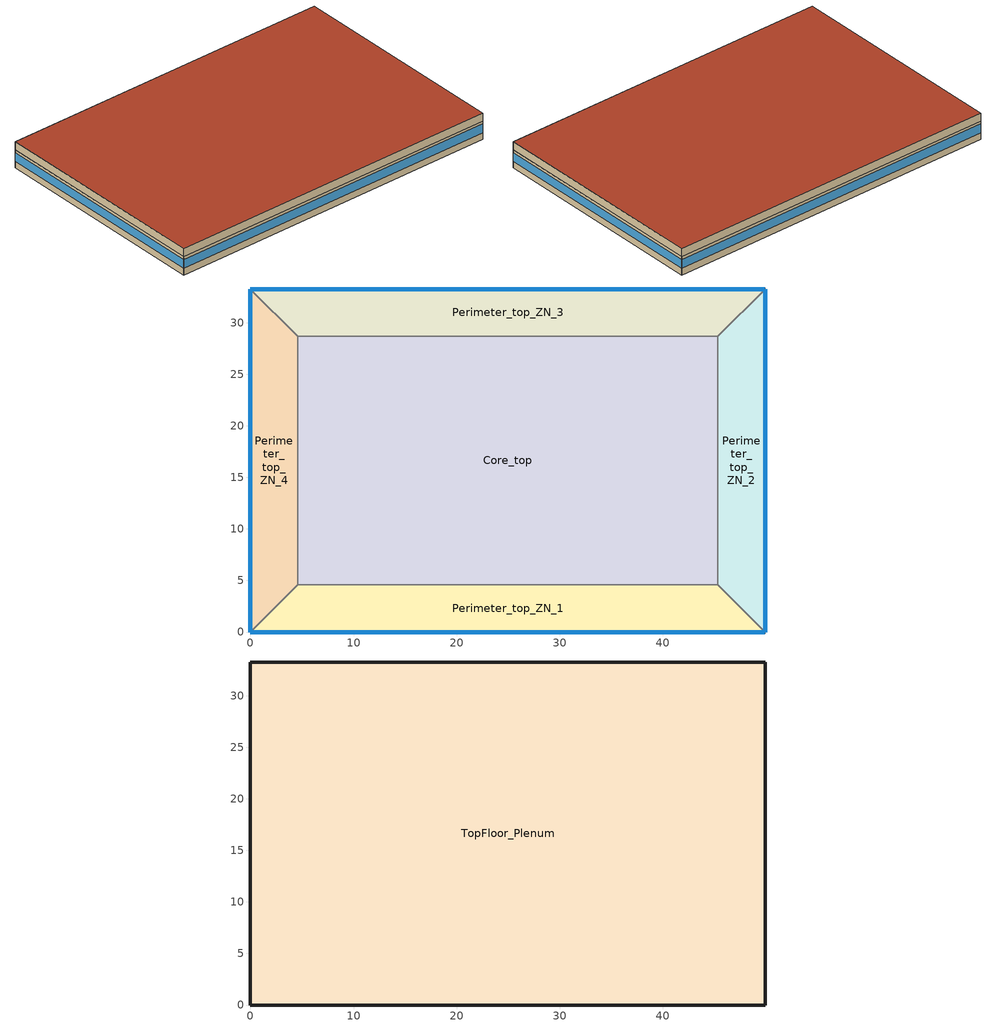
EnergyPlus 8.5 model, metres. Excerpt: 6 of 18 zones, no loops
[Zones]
Perimeter_top_ZN_1
 floor to MidFloor_Plenum (int_slab_floor): 0,0 4.57,4.57 45.34,4.57 49.91,0 z7.92
 wall outside (nonres_ext_wall): 0,0 49.91,0 z7.92:10.67
 wall to Perimeter_top_ZN_2 (int_wall): 49.91,0 45.34,4.57 z7.92:10.67
 window (Window_U_0.42_SHGC_0.40): 0,0 49.91,0 z8.95:10.25
 ceiling to TopFloor_Plenum (DropCeiling): 0,0 49.91,0 45.34,4.57 4.57,4.57 z10.67
Perimeter_top_ZN_2
 floor to MidFloor_Plenum (int_slab_floor): 49.91,0 45.34,4.57 45.34,28.7 49.91,33.27 z7.92
 wall outside (nonres_ext_wall): 49.91,0 49.91,33.27 z7.92:10.67
 wall to Perimeter_top_ZN_3 (int_wall): 49.91,33.27 45.34,28.7 z7.92:10.67
 window (Window_U_0.42_SHGC_0.40): 49.91,0 49.91,33.27 z8.95:10.25
 ceiling to TopFloor_Plenum (DropCeiling): 49.91,0 49.91,33.27 45.34,28.7 45.34,4.57 z10.67
Perimeter_top_ZN_3
 floor to MidFloor_Plenum (int_slab_floor): 49.91,33.27 45.34,28.7 4.57,28.7 0,33.27 z7.92
 wall outside (nonres_ext_wall): 49.91,33.27 0,33.27 z7.92:10.67
 wall to Perimeter_top_ZN_4 (int_wall): 0,33.27 4.57,28.7 z7.92:10.67
 window (Window_U_0.42_SHGC_0.40): 49.91,33.27 0,33.27 z8.95:10.25
 ceiling to TopFloor_Plenum (DropCeiling): 49.91,33.27 0,33.27 4.57,28.7 45.34,28.7 z10.67
Perimeter_top_ZN_4
 floor to MidFloor_Plenum (int_slab_floor): 0,33.27 4.57,28.7 4.57,4.57 0,0 z7.92
 wall outside (nonres_ext_wall): 0,33.27 0,0 z7.92:10.67
 wall to Perimeter_top_ZN_1 (int_wall): 0,0 4.57,4.57 z7.92:10.67
 window (Window_U_0.42_SHGC_0.40): 0,33.27 0,0 z8.95:10.25
 ceiling to TopFloor_Plenum (DropCeiling): 0,33.27 0,0 4.57,4.57 4.57,28.7 z10.67
Core_top
 floor to MidFloor_Plenum (int_slab_floor): 45.34,28.7 45.34,4.57 4.57,4.57 4.57,28.7 z7.92
 wall to Perimeter_top_ZN_3 (int_wall): 45.34,28.7 4.57,28.7 z7.92:10.67
 wall to Perimeter_top_ZN_2 (int_wall): 45.34,4.57 45.34,28.7 z7.92:10.67
 wall to Perimeter_top_ZN_1 (int_wall): 4.57,4.57 45.34,4.57 z7.92:10.67
 wall to Perimeter_top_ZN_4 (int_wall): 4.57,28.7 4.57,4.57 z7.92:10.67
 ceiling to TopFloor_Plenum (DropCeiling): 45.34,4.57 45.34,28.7 4.57,28.7 4.57,4.57 z10.67
TopFloor_Plenum
 wall outside (nonres_ext_wall): 49.91,33.27 0,33.27 0,0 49.91,0 49.91,33.27 z10.67:11.89
 roof outside (nonres_roof): 49.91,0 49.91,33.27 0,33.27 0,0 z11.89
[Building]
Medium Office: North Axis {deg}=0; Terrain=City; Loads Convergence Tolerance Value=0.04; Temperature Convergence Tolerance Value {deltaC}=0.2; Solar Distribution=FullInteriorAndExterior; Maximum Number of Warmup Days=25; Minimum Number of Warmup Days=6
[Site:Location]
Chicago Ohare Intl Ap_IL_USA Design_Conditions: Latitude {deg}=41.98; Longitude {deg}=-87.92; Time Zone {hr}=-6; Elevation {m}=201
[SizingPeriod:DesignDay] Day of Month=21; Dry-Bulb Temperature Range Modifier Type=DefaultMultipliers; Humidity Condition Type=Wetbulb; Barometric Pressure {Pa}=98934; Rain Indicator=No; Snow Indicator=No; Daylight Saving Time Indicator=No
Name | Month | Day Type | Maximum Dry-Bulb Temperature {C} | Daily Dry-Bulb Temperature Range {deltaC} | Wetbulb or DewPoint at Maximum Dry-Bulb {C} | Wind Speed {m/s} | Wind Direction {deg} | Solar Model Indicator | Sky Clearness | ASHRAE Clear Sky Optical Depth for Beam Irradiance (taub) | ASHRAE Clear Sky Optical Depth for Diffuse Irradiance (taud)
Chicago Ohare Intl Ap Ann Htg 99.6% Condns DB | 1 | WinterDesignDay | -20 | 0 | -20 | 4.9 | 270 | ASHRAEClearSky | 0
Chicago Ohare Intl Ap Ann Clg .4% Condns DB=>MWB | 7 | SummerDesignDay | 33.3 | 10.5 | 23.7 | 5.2 | 230 | ASHRAETau |  | 0.455 | 2.05
[Site:GroundTemperature:BuildingSurface]
20.49, 20.43, 20.44, 20.5, 20.59, 22.83, 23.24, 23.33, 23.36, 21.14, 20.78, 20.61
[Site:WaterMainsTemperature]
Calculation Method=Correlation; Annual Average Outdoor Air Temperature {C}=9.75; Maximum Difference In Monthly Average Outdoor Air Temperatures {deltaC}=28.14
[Material]
Name | Roughness | Thickness {m} | Conductivity {W/m-K} | Density {kg/m3} | Specific Heat {J/kg-K} | Thermal Absorptance | Solar Absorptance | Visible Absorptance
Std Wood 6inch | MediumSmooth | 0.15 | 0.12 | 540 | 1210 | 0.9 | 0.7 | 0.7
AC02 Acoustic Ceiling | MediumSmooth | 0.0127 | 0.057 | 288 | 1339 | 0.9 | 0.7 | 0.2
F07 25mm stucco | Smooth | 0.0254 | 0.72 | 1856 | 840 | 0.9 | 0.7 | 0.7
F08 Metal surface | Smooth | 0.0008 | 45.28 | 7824 | 500
F13 Built-up roofing | Rough | 0.0095 | 0.16 | 1120 | 1460 | 0.9 | 0.7
G01 13mm gypsum board | Smooth | 0.0127 | 0.16 | 800 | 1090 | 0.9 | 0.7 | 0.5
G01 16mm gypsum board | MediumSmooth | 0.0159 | 0.16 | 800 | 1090
100mm Normalweight concrete floor | MediumRough | 0.1016 | 2.31 | 2322 | 832
[Material:NoMass] Thermal Absorptance=0.9; Solar Absorptance=0.7
Name | Roughness | Thermal Resistance {m2-K/W} | Visible Absorptance
CP02 CARPET PAD | VeryRough | 0.21648 | 0.8
Nonres_Roof_Insulation | MediumSmooth | 5.30668 | 0.7
Nonres_Exterior_Wall_Insulation | MediumSmooth | 2.81828 | 0.7
[Construction]
InteriorFurnishings: Std Wood 6inch
DropCeiling: AC02 Acoustic Ceiling
int_wall: G01 13mm gypsum board, G01 13mm gypsum board
int_slab_floor: 100mm Normalweight concrete floor, CP02 CARPET PAD
nonres_roof: F13 Built-up roofing, Nonres_Roof_Insulation, F08 Metal surface
nonres_ext_wall: F07 25mm stucco, G01 16mm gypsum board, Nonres_Exterior_Wall_Insulation, G01 16mm gypsum board
Window_U_0.42_SHGC_0.40: LoE TINT 6MM, AIR 6MM, CLEAR 6MM
[WindowMaterial:Glazing] Optical Data Type=SpectralAverage; Infrared Transmittance at Normal Incidence=0
Name | Thickness {m} | Solar Transmittance at Normal Incidence | Front Side Solar Reflectance at Normal Incidence | Back Side Solar Reflectance at Normal Incidence | Visible Transmittance at Normal Incidence | Front Side Visible Reflectance at Normal Incidence | Back Side Visible Reflectance at Normal Incidence | Front Side Infrared Hemispherical Emissivity | Back Side Infrared Hemispherical Emissivity | Conductivity {W/m-K}
CLEAR 6MM | 0.006 | 0.775 | 0.071 | 0.071 | 0.881 | 0.08 | 0.08 | 0.84 | 0.84 | 0.9
LoE TINT 6MM | .006 | .36 | .093 | .2 | .5 | .035 | .054 | .84 | .1 | .9
[WindowMaterial:Gas]
AIR 6MM: Gas Type=Air; Thickness {m}=0.0063
[Zone] Type=1; Multiplier=1; Volume {m3}=autocalculate; Floor Area {m2}=autocalculate
Name | Ceiling Height {m} | Part of Total Floor Area
TopFloor_Plenum | 1.2192 | No
Core_top; Perimeter_top_ZN_3; Perimeter_top_ZN_2; Perimeter_top_ZN_1; Perimeter_top_ZN_4 | 2.7432 | YES
[InternalMass] Construction=InteriorFurnishings
Name | Zone | Surface Area {m2}
Core_top_InternalMass_1 | Core_top | 1967.08
Perimeter_top_ZN_3_InternalMass_1 | Perimeter_top_ZN_3 | 414.675
Perimeter_top_ZN_2_InternalMass_1 | Perimeter_top_ZN_2 | 262.5073
Perimeter_top_ZN_1_InternalMass_1 | Perimeter_top_ZN_1 | 414.6723
Perimeter_top_ZN_4_InternalMass_1 | Perimeter_top_ZN_4 | 262.5056
[People] Number of People Schedule=BLDG_OCC_SCH; Number of People Calculation Method=Area/Person; Zone Floor Area per Person {m2/person}=18.5788; Fraction Radiant=0.3; Sensible Heat Fraction=AUTOCALCULATE; Activity Level Schedule=ACTIVITY_SCH; Enable ASHRAE 55 Comfort Warnings=No; Mean Radiant Temperature Calculation Type=ZoneAveraged; Work Efficiency Schedule=WORK_EFF_SCH; Clothing Insulation Calculation Method=ClothingInsulationSchedule; Clothing Insulation Schedule=CLOTHING_SCH; Air Velocity Schedule=AIR_VELO_SCH; Thermal Comfort Model 1 Type=FANGER
Name | Zone or ZoneList
Core_top | Core_top
Perimeter_top_ZN_3 | Perimeter_top_ZN_3
Perimeter_top_ZN_2 | Perimeter_top_ZN_2
Perimeter_top_ZN_1 | Perimeter_top_ZN_1
Perimeter_top_ZN_4 | Perimeter_top_ZN_4
[Lights] Schedule=BLDG_LIGHT_SCH; Design Level Calculation Method=Watts/Area; Watts per Zone Floor Area {W/m2}=8.82641; Return Air Fraction=0; Fraction Radiant=0.7; Fraction Visible=0.2; Fraction Replaceable=1; Return Air Fraction Calculated from Plenum Temperature=No
Name | Zone or ZoneList
Core_top_Lights | Core_top
Perimeter_top_ZN_3_Lights | Perimeter_top_ZN_3
Perimeter_top_ZN_2_Lights | Perimeter_top_ZN_2
Perimeter_top_ZN_1_Lights | Perimeter_top_ZN_1
Perimeter_top_ZN_4_Lights | Perimeter_top_ZN_4
[ElectricEquipment] Schedule=BLDG_EQUIP_SCH; Design Level Calculation Method=EquipmentLevel; Fraction Latent=0; Fraction Radiant=0.5; Fraction Lost=0
Name | Zone or ZoneList | Design Level {W}
Core_top_MiscPlug_Equip | Core_top | 7937.16
Perimeter_top_ZN_3_MiscPlug_Equip | Perimeter_top_ZN_3 | 1673.21
Perimeter_top_ZN_2_MiscPlug_Equip | Perimeter_top_ZN_2 | 1059.22
Perimeter_top_ZN_1_MiscPlug_Equip | Perimeter_top_ZN_1 | 1673.2
Perimeter_top_ZN_4_MiscPlug_Equip | Perimeter_top_ZN_4 | 1059.21
[Exterior:Lights] Control Option=AstronomicalClock
Name | Schedule | Design Level {W}
Exterior_Lights_a | Exterior_lighting_schedule_a | 623.03
Exterior_Lights_b | Exterior_lighting_schedule_b | 7476.45
[Daylighting:Controls] Total Daylighting Reference Points=2; Z-Coordinate of First Reference Point {m}=8.687; Z-Coordinate of Second Reference Point {m}=8.687; Fraction of Zone Controlled by First Reference Point=0.3835; Fraction of Zone Controlled by Second Reference Point=0.1395; Illuminance Setpoint at First Reference Point {lux}=375; Illuminance Setpoint at Second Reference Point {lux}=375; Lighting Control Type=2; Maximum Allowable Discomfort Glare Index=22; Minimum Input Power Fraction for Continuous Dimming Control=0.3; Minimum Light Output Fraction for Continuous Dimming Control=0.2; Number of Stepped Control Steps=3; Probability Lighting will be Reset When Needed in Manual Stepped Control=1
Name | X-Coordinate of First Reference Point {m} | Y-Coordinate of First Reference Point {m} | X-Coordinate of Second Reference Point {m} | Y-Coordinate of Second Reference Point {m} | Glare Calculation Azimuth Angle of View Direction Clockwise from Zone y-Axis {deg}
Perimeter_top_ZN_1 | 24.9555 | 1.524 | 24.9555 | 3.048 | 180
Perimeter_top_ZN_2 | 48.387 | 16.6369 | 46.863 | 16.6369 | 90
Perimeter_top_ZN_3 | 24.9555 | 31.7498 | 24.9555 | 30.2258 | 0
Perimeter_top_ZN_4 | 1.524 | 16.6369 | 3.048 | 16.6369 | 270
[ZoneInfiltration:DesignFlowRate] Schedule=INFIL_SCH_PNNL; Design Flow Rate Calculation Method=Flow/ExteriorArea; Design Flow Rate {m3/s}=0; Constant Term Coefficient=0; Temperature Term Coefficient=0; Velocity Term Coefficient=0.224; Velocity Squared Term Coefficient=0
Name | Zone or ZoneList | Flow per Exterior Surface Area {m3/s-m2}
Perimeter_top_ZN_3_Infiltration | Perimeter_top_ZN_3 | 0.00056896
Perimeter_top_ZN_2_Infiltration | Perimeter_top_ZN_2 | 0.00056896
Perimeter_top_ZN_1_Infiltration | Perimeter_top_ZN_1 | 0.00056896
Perimeter_top_ZN_4_Infiltration | Perimeter_top_ZN_4 | 0.00056896
TopFloor_Plenum_Infiltration | TopFloor_Plenum | 6.19256e-05
[AirLoopHVAC:ReturnPlenum]
TopFloor_Return_Plenum: Zone=TopFloor_Plenum
[Schedule:Compact]
Exterior_lighting_schedule_a: Through:12/31, For:AllDays, Until: 06:00, 0, Until: 24:00, 1
Exterior_lighting_schedule_b: Through:12/31, For:AllDays, Until: 06:00, 0.7, Until: 24:00, 1
BLDG_LIGHT_SCH: Through: 12/31, For: Weekdays, Until: 5:00, 0.05, Until: 6:00, 0.1, Until: 7:00, 0.0862326, Until: 8:00, 0.258698, Until: 17:00, 0.776093, Until: 18:00, 0.431163, Until: 20:00, 0.258698, Until: 22:00, 0.172465, Until: 23:00, 0.0862326, Until: 24:00, 0.0431163, For: SummerDesignDay, Until: 24:00, 1, For: Saturday, Until: 6:00, 0.05, Until: 8:00, 0.0862326, Until: 12:00, 0.258698, Until: 17:00, 0.129349, Until: 19:00, 0.0431163, Until: 24:00, 0.05, For: WinterDesignDay, Until: 24:00, 0, For: Sunday Holidays AllOtherDays, Until: 6:00, 0.05, Until: 18:00, 0.0431163, Until: 24:00, 0.05
BLDG_EQUIP_SCH: Through: 12/31, For: Weekdays, Until: 06:00, 0.307674, Until: 08:00, 0.381235, Until: 12:00, 0.857778, Until: 13:00, 0.76247, Until: 17:00, 0.857778, Until: 18:00, 0.476543, Until: 24:00, 0.381235, For: SummerDesignDay, Until: 24:00, 1, For: Saturday, Until: 06:00, 0.230755, Until: 08:00, 0.381235, Until: 12:00, 0.476543, Until: 17:00, 0.33358, Until: 19:00, 0.285926, Until: 24:00, 0.230755, For: WinterDesignDay, Until: 24:00, 0, For: Sunday Holidays AllOtherDays, Until: 06:00, 0.230755, Until: 18:00, 0.285926, Until: 24:00, 0.230755
BLDG_OCC_SCH: Through: 12/31, For: Weekdays, Until: 06:00, 0, Until: 07:00, 0.1, Until: 08:00, 0.2, Until: 12:00, 0.95, Until: 13:00, 0.5, Until: 17:00, 0.95, Until: 18:00, 0.3, Until: 22:00, 0.1, Until: 24:00, 0.05, For: SummerDesignDay, Until: 06:00, 0, Until: 22:00, 1, Until: 24:00, 0.05, For: Saturday, Until: 06:00, 0, Until: 08:00, 0.1, Until: 12:00, 0.3, Until: 17:00, 0.1, Until: 19:00, 0.05, Until: 24:00, 0, For: WinterDesignDay, Until: 24:00, 0, For:Sunday Holidays AllOtherDays, Until: 06:00, 0, Until: 18:00, 0.05, Until: 24:00, 0
ACTIVITY_SCH: Through: 12/31, For: AllDays, Until: 24:00, 120
WORK_EFF_SCH: Through: 12/31, For: AllDays, Until: 24:00, 0
AIR_VELO_SCH: Through: 12/31, For: AllDays, Until: 24:00, 0.2
CLOTHING_SCH: Through: 04/30, For: AllDays, Until: 24:00, 1, Through: 09/30, For: AllDays, Until: 24:00, 0.5, Through: 12/31, For: AllDays, Until: 24:00, 1
INFIL_SCH_PNNL: Through: 12/31, For: Weekdays SummerDesignDay, Until: 06:00, 1, Until: 22:00, 0.25, Until: 24:00, 1, For: Saturday WinterDesignDay, Until: 06:00, 1, Until: 18:00, 0.25, Until: 24:00, 1, For:Sunday Holidays AllOtherDays, Until: 24:00, 1
